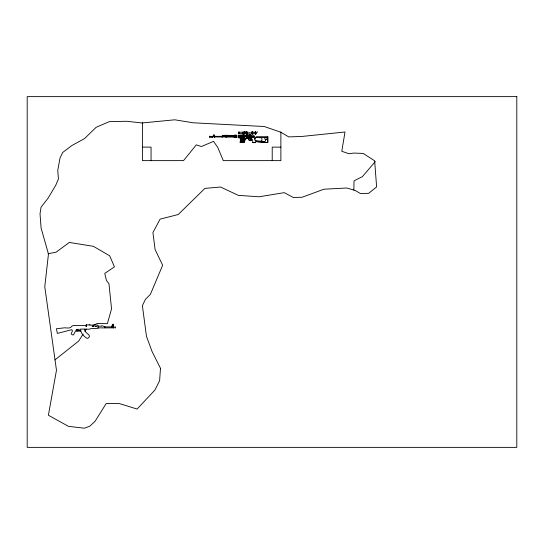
<?xml version="1.0" encoding="UTF-8"?>
<svg xmlns="http://www.w3.org/2000/svg" width="544" height="544" viewBox="0 0 544 544"><rect width="100%" height="100%" fill="white"/><g stroke="black" fill="none" stroke-linecap="round" stroke-linejoin="round"><path stroke-width="0.82" d="M214.683 136.34L214.683 136.728M241.012 141.222L240.876 138.19M243.542 139.699L243.542 140.325L243.991 140.325L243.943 139.142L243.488 139.142L243.542 139.699L243.229 139.142L241.278 139.142L241.332 140.325L243.277 140.325M243.998 138.19L244.168 141.168M353.845 190.114L354.022 180.853L362.386 176.63L375.292 161.595M251.036 138.57L251.62 139.488A0.959 0.959 0 0 1 250.709 140.549M213.676 135.728L214.329 135.714L213.676 135.871M241.264 141.168L241.318 140.597L243.27 140.597L243.216 141.168M243.474 141.168L243.977 140.597L243.93 141.168M229.194 136.354L227.875 136.34L229.146 136.272M230.051 136.306L231.35 136.326L230.051 136.292M233.58 136.354L232.261 136.34L233.566 136.292M249.036 137.108L249.397 137.272L249.091 137.013M86.238 324.992L90.42 324.856L90.794 325.434L91.358 325.054L97.879 325.142L98.076 328.304L91.032 328.61L89.094 329.222L80.594 329.052C80.532 333.098 83.742 336.314 86.979 338.3L87.781 338.3C93.323 334.873 83.286 333.18 84.898 329.052M265.322 137.51C262.643 140.134 269.273 140.345 266.689 137.51L260.127 137.482L260.018 137.863A0.734 0.734 0 0 0 259.454 137.482L256.292 137.469A1.414 1.414 0 0 0 255.564 137.666L255.129 138.054A1.693 1.693 0 0 0 254.789 138.985L255.061 140.032A0.87 0.87 0 0 0 255.789 140.706L264.568 141.522A1.666 1.666 -2.7 0 0 265.105 141.304A0.925 0.925 0 0 0 265.52 140.882L265.526 139.618M267.063 139.25L266.553 139.618M80.594 330.113C80.118 332.982 80.07 329.759 79.329 331.004L75.602 330.82L73.528 334.866L72.311 334.866L71.135 333.812L72.413 331.004L71.89 329.65L57.358 333.411L56.433 328.753L64.879 327.787C66.994 327.978 70.747 328.63 71.597 326.339L73.182 325.543L86.489 325.414L86.204 324.782L86.564 325.013M83.157 334.064L78.635 341.088L54.951 359.89M84.966 331.255L86.326 329.147M252.729 136.891C254.49 137.72 249.914 136.082 252.661 137.17M212.792 136.462L210.018 136.422L212.82 136.483M231.214 135.578L232.376 135.585M245.759 139.25L245.521 140.141L245.256 139.543M241.482 138.081L241.448 137.734M77.527 329.385L76.922 329.725L77.364 330.738L76.235 329.392L76.384 331.072L79.206 330.698L79.206 329.331L76.575 329.385M250.628 138.536L250.471 138.768A1.693 1.693 0 0 1 250.301 139.767A0.877 0.877 0 0 0 250.09 138.7L249.628 138.536M92.772 325.618L97.267 323.496L107.365 323.687L111.54 308.876L108.956 283.662L106.413 280.418L104.761 273.408L114.451 266.873L109.691 255.816L93.364 246.303L69.292 242.447L56.148 252.171L48.103 253.735M226.93 135.578L228.092 135.585M229.065 135.578L230.207 135.578M243.909 135.449L243.943 135.524A0.85 0.836 0 0 1 244.093 135.837A3.57 3.529 0 0 1 244.168 136.326L238.796 136.326L240.054 135.408A1.38 1.367 0 0 1 240.666 135.286L243.719 135.327M240.849 137.734L240.849 138.094M212.595 136.653L212.208 136.632A5.902 5.882 0 0 1 210.399 136.639L210.018 136.49L212.82 136.422L210.018 136.483L212.792 136.755M210.412 136.639L210.018 136.734L212.82 136.741L210.018 136.816M244.705 131.879L243.644 132.131L244.705 132.131M261.236 141.202C262.12 140.916 262.351 137.897 261.052 137.489M234.022 135.34L236.626 135.381L234.022 135.34L235.62 135.959L234.022 135.912L236.626 136.129L236.626 135.381L235.62 135.354L234.022 135.34L234.022 135.701L236.626 135.483L226.107 135.34L226.107 135.905L235.62 135.905L234.777 135.85M236.626 136.129L235.62 135.986L235.62 135.354L236.626 135.381L226.107 135.476M234.022 135.476L236.626 135.483M210.018 136.483L212.82 136.462M225.284 135.327L222.122 135.429L222.489 135.952M211.31 136.524L212.595 136.483M210.406 136.585A6.127 5.909 0 0 1 212.221 136.585L212.595 136.551M222.496 135.959L225.284 135.912M98.076 327.876L113.58 327.876M238.7 132.192L247.853 132.287M242.889 132.403L247.853 132.403L247.853 133.43M238.7 133.538L239.142 133.538M239.142 133.634L247.853 133.613M255.87 133.579L256.945 132.654A0.728 0.7 0 0 1 257.278 132.362L257.271 131.757M246.711 133.94L247.792 133.94L247.806 134.327L246.724 134.327L246.711 133.443L246.724 134.327M213.744 135.238L214.683 136.211L214.384 137.489L214.268 136.972L221.245 136.945L221.245 136.34L213.615 136.34L213.615 135.456L214.118 135.238M226.107 135.198L226.209 137.115M226.107 135.415L236.626 135.422L235.62 135.354M238.796 136L244.093 135.932M247.064 136.53L245.446 136.53L245.317 136.02L247.241 136.02M245.317 136.02L247.255 136.122M213.615 136.211L214.683 136.211M222.394 136.36L225.889 136.36M238.49 136.476L247.037 136.476M247.33 136.054L247.812 136.517L254.395 136.476L254.395 137.462L251.709 137.557L251.614 139.04A1.367 1.367 0 0 1 252.62 140.4L252.865 142.474M221.245 136.653L222.394 136.653M225.889 136.653L234.022 136.653L236.626 137.115M256.136 136.7L267.947 136.7L267.947 142.589M226.107 136.728L234.022 136.728L236.626 137.217L235.62 136.823M238.49 136.721L240.659 136.721L240.659 137.319L238.49 137.319M222.394 136.945L225.889 136.945M238.49 137.659L244.392 137.659L245.018 138.53L251.614 138.536M247.051 137.911L251.138 137.911L247.051 138.108M244.596 138.19L239.884 138.19L239.829 137.659M240.734 138.938L244.27 138.938M245.759 139.543L245.018 139.543C244.65 137.013 248.316 137.503 249.927 137.788A1.006 1.006 0 0 1 250.859 138.543M241.332 139.699L241.08 140.325M249.601 140.413L250.798 140.413A1.095 1.095 0 0 0 251.464 139.856A1.163 1.163 0 0 0 251.45 139.04L251.301 138.904M244.406 140.461L243.277 140.461L243.277 139.699M249.798 140.522L250.709 140.522A0.884 0.884 0 0 0 251.369 140.216M252.804 142.474L255.476 142.474M252.804 142.65L255.476 142.65M142.399 147.125L151.055 147.125L151.055 160.63M280.874 147.125L272.218 147.125L272.218 160.63M113.58 325.088L112.363 325.088L111.744 326.91L113.58 326.917L105.189 326.876L101.844 325.672M98.063 326.169L101.714 326.169M86.027 326.427L86.571 326.427L86.027 326.699M212.221 136.639L212.82 136.646M234.022 136.367L234.022 136.938L236.626 137.306L234.777 136.707M234.022 135.619L235.62 135.674M234.777 135.334L236.626 135.368M212.82 136.816L211.31 136.707L212.595 136.741M211.31 136.707L212.82 136.755M236.626 137.387L234.022 136.653M259.393 137.482L260.018 137.863M235.62 135.986L234.777 135.939L236.626 136.088M235.62 136.911L234.022 136.728M266.601 137.51L267.084 137.931M236.626 136.741L236.626 137.489L234.022 136.857L226.107 136.904L226.107 136.367M248.309 138.536L248.812 139.461M248.622 138.536L248.934 139.624A1.258 1.258 0 0 0 249.601 140.413M234.022 136.938L236.626 137.503L234.022 136.857L235.62 137.054M267.607 142.576L255.694 141.583L267.607 142.589L267.607 136.7M249.234 136.762L249.54 137.516L248.567 137.482A2.326 2.326 0 0 1 247.581 136.945L247.173 136.571M89.529 324.89L89.162 324.958M247.343 136.156L247.792 136.564M247.153 136.524L247.588 136.945A2.434 2.434 0 0 0 248.628 137.55C250.254 138.516 249.961 135.714 248.302 136.762A0.755 0.755 0 0 1 247.772 136.544M221.19 136.51L221.551 136.918M255.469 133.987L255.469 131.893L255.544 133.831M255.17 133.974L255.17 131.872L255.252 133.817M252.946 131.852L252.946 133.953M243.787 138.19L243.902 138.842L243.331 138.19M243.073 138.19L243.195 138.842L241.244 138.842L241.121 138.19M247.792 133.443L247.806 134.327M104.924 326.849L104.931 327.848M280.874 131.934L280.874 160.63L223.305 160.63L217.709 147.329L213.54 141.352L201.402 146.533L196.296 144.854L183.518 160.63L142.399 160.63L142.399 122.645M255.87 131.757L255.87 134.184M255.347 132.015L255.347 133.851M255.048 132.002L255.048 133.831M252.64 131.852L252.64 133.953M252.566 132.002L252.566 133.797M252.464 132.002L252.464 133.797M252.09 131.852L252.09 133.94M251.28 131.981L251.28 133.838M251.049 132.11L251.049 133.708M250.226 134.681L250.226 135.218M250.036 134.681L250.036 135.245M249.825 134.749L249.825 135.204M249.424 132.396L249.424 133.43M249.342 134.749L249.342 135.204M249.24 134.796L249.24 135.218M247.792 131.852L247.792 133.974M247.051 137.788L247.051 138.536M246.826 134.796L246.826 135.218M245.446 136.122L245.446 136.53M244.705 131.852L244.705 133.974M243.977 133.321L243.977 134.327L242.889 134.327L242.889 132.104M242.651 132.219L242.651 133.606M239.802 135.932L239.802 136.36M239.142 132.07L239.142 133.756M238.836 132.192L238.836 133.634M238.7 132.07L238.7 133.756M238.49 137.741L238.49 135.184L253.572 135.184A1.979 1.952 0 0 1 254.388 136.476M238.116 135.198L238.116 137.741M236.599 135.198L236.599 137.741M235.62 136.51L235.62 137.142M234.777 136.408L234.777 137M225.889 135.211L225.889 137.115M222.319 136.279L222.319 137.027M222.122 136.279L222.122 137.027M214.309 134.817L214.309 135.245M213.554 134.817L213.554 135.245M212.82 136.279L212.82 137.027M212.792 136.218L212.792 137.088M212.595 136.218L212.595 137.088M210.018 136.252L210.018 137.027M209.896 136.218L209.896 137.088M209.773 136.218L209.773 137.088M209.678 136.306L209.678 137M115.26 326.774L115.26 328.005M114.798 326.896L114.798 327.876M113.58 328.005L113.58 324.312L112.363 324.312L112.363 325.625M113.512 324.387L113.512 325.088M256.306 137.469A1.414 1.414 0 0 0 255.564 137.68L255.014 138.258A1.707 1.707 0 0 0 254.803 139.053M247.173 138.441A1.081 1.081 0 0 1 246.724 138.516M244.433 138.19A8.418 8.418 0 0 1 244.433 141.977M240.183 138.19A8.418 8.418 0 0 1 240.183 141.977M249.798 140.549A1.027 1.027 0 0 1 248.839 139.468M255.952 140.719A1.102 1.102 0 0 1 255.068 140.026M160.48 368.308L159.623 380.712L154.965 390L137.088 409.054L119.571 403.628L106.182 403.539L95.193 421.124L89.903 426.142L84.436 428.203L68.483 426.36L48.396 415.235L56.474 370.24L44.778 286.776L48.457 253.973L41.106 228.113L40.025 213.819L41.058 207.169L48.11 198.145L55.746 185.273L58.426 178.969L57.766 170.258L60.017 158.073L62.778 152.402L71.917 145.513L84.49 138.638L96.145 127.303L109.317 121.632L126.677 121.271L141.93 122.971L174.814 119.802L193.154 122.794L264.262 126.514L280.765 132.212L288.735 136.904L301.934 136.449L345.005 132.002L341.782 151.273L349.003 153.762L353.675 153.061L363.229 153.435L374.646 160.827L376.618 186.905L368.648 193.338L360.291 193.474L355.32 190.509L346.902 188.006L323.911 189.21L302.097 197.248L293.318 197.492L284.254 192.651L259.046 196.792L238.292 195.344L220.551 187.014L204.904 188.401L178.221 214.52L160.072 219.157L152.918 232.567L155.108 249.533L162.649 265.248L150.402 294.331L145.438 299.322L142.385 305.694L146.465 336.287L152.055 351.499L160.48 368.308M240.332 137.02C240.006 137.911 240.006 136.129 240.332 137.02M248.955 137.095L249.533 137.265L248.955 137.095M240.972 141.454L240.904 141.821L241.216 141.454L243.168 141.454L243.107 141.8L243.882 141.454L244.052 141.821L244.297 141.168L240.679 141.168L240.972 141.454M112.186 325.958L111.969 326.611L113.465 326.611L113.465 325.958L112.186 325.958M516.8 96.628L27.2 96.628L27.2 447.372L516.8 447.372L516.8 96.628M246.745 131.852L245.759 131.995L246.745 131.852M251.777 136.027L248.173 136.265L251.777 135.993M244.406 136.653L241.012 136.653L241.019 137.204L244.406 137.34L244.406 136.653M244.514 141.977L240.081 142.174L244.514 141.977M93.439 326.529L92.222 326.529L93.439 326.611M96.274 326.529L95.057 326.604L96.274 326.529M234.777 135.374L234.022 135.368L234.777 135.422M252.831 133.817L252.831 131.981L252.763 133.817"/></g></svg>
